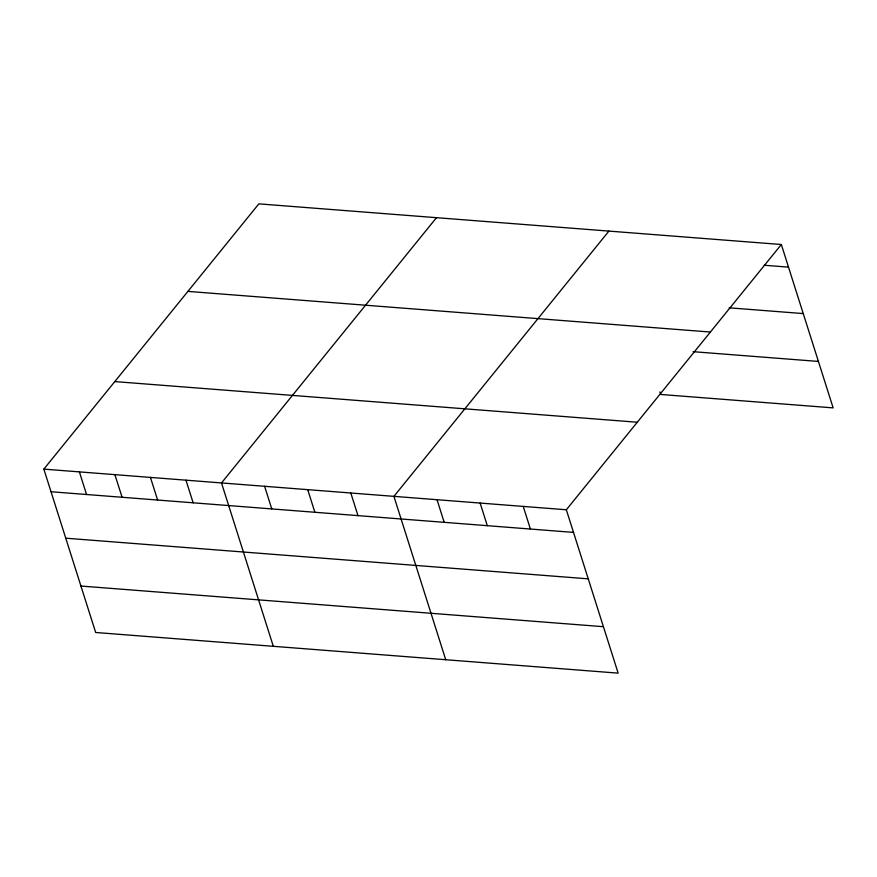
<?xml version="1.0" encoding="UTF-8"?>
<svg xmlns="http://www.w3.org/2000/svg" width="877" height="877" viewBox="0 0 877 877"><rect width="100%" height="100%" fill="white"/><g stroke="black" fill="none" stroke-linecap="round" stroke-linejoin="round"><path stroke-width="1.32" d="M781.33 244.508L566.334 509.767L618.153 673.141L95.67 632.492L43.85 469.118L258.847 203.859L781.33 244.508L833.15 407.882L660.732 394.464L659.91 391.887M436.483 217.682L221.497 482.942L273.317 646.316M608.912 231.09L393.916 496.36L445.735 659.723M764.262 265.249L788.5 267.134M729.149 307.816L803.233 313.582M187.897 291.394L710.381 332.043M693.148 351.688L818.416 361.434M114.799 381.583L637.283 422.232M43.85 469.118L566.334 509.767M51.03 491.745L573.514 532.394M65.764 538.193L588.248 578.842M80.936 586.044L603.42 626.693M523.229 506.413L530.41 529.039M480.125 503.058L487.305 525.685M437.02 499.715L444.19 522.33M350.811 493.006L357.98 515.632M307.706 489.651L314.876 512.278M264.602 486.296L271.771 508.923M185.968 480.179L193.137 502.806M150.438 477.417L157.619 500.043M114.909 474.654L122.089 497.27M79.379 471.881L86.56 494.507"/></g></svg>
